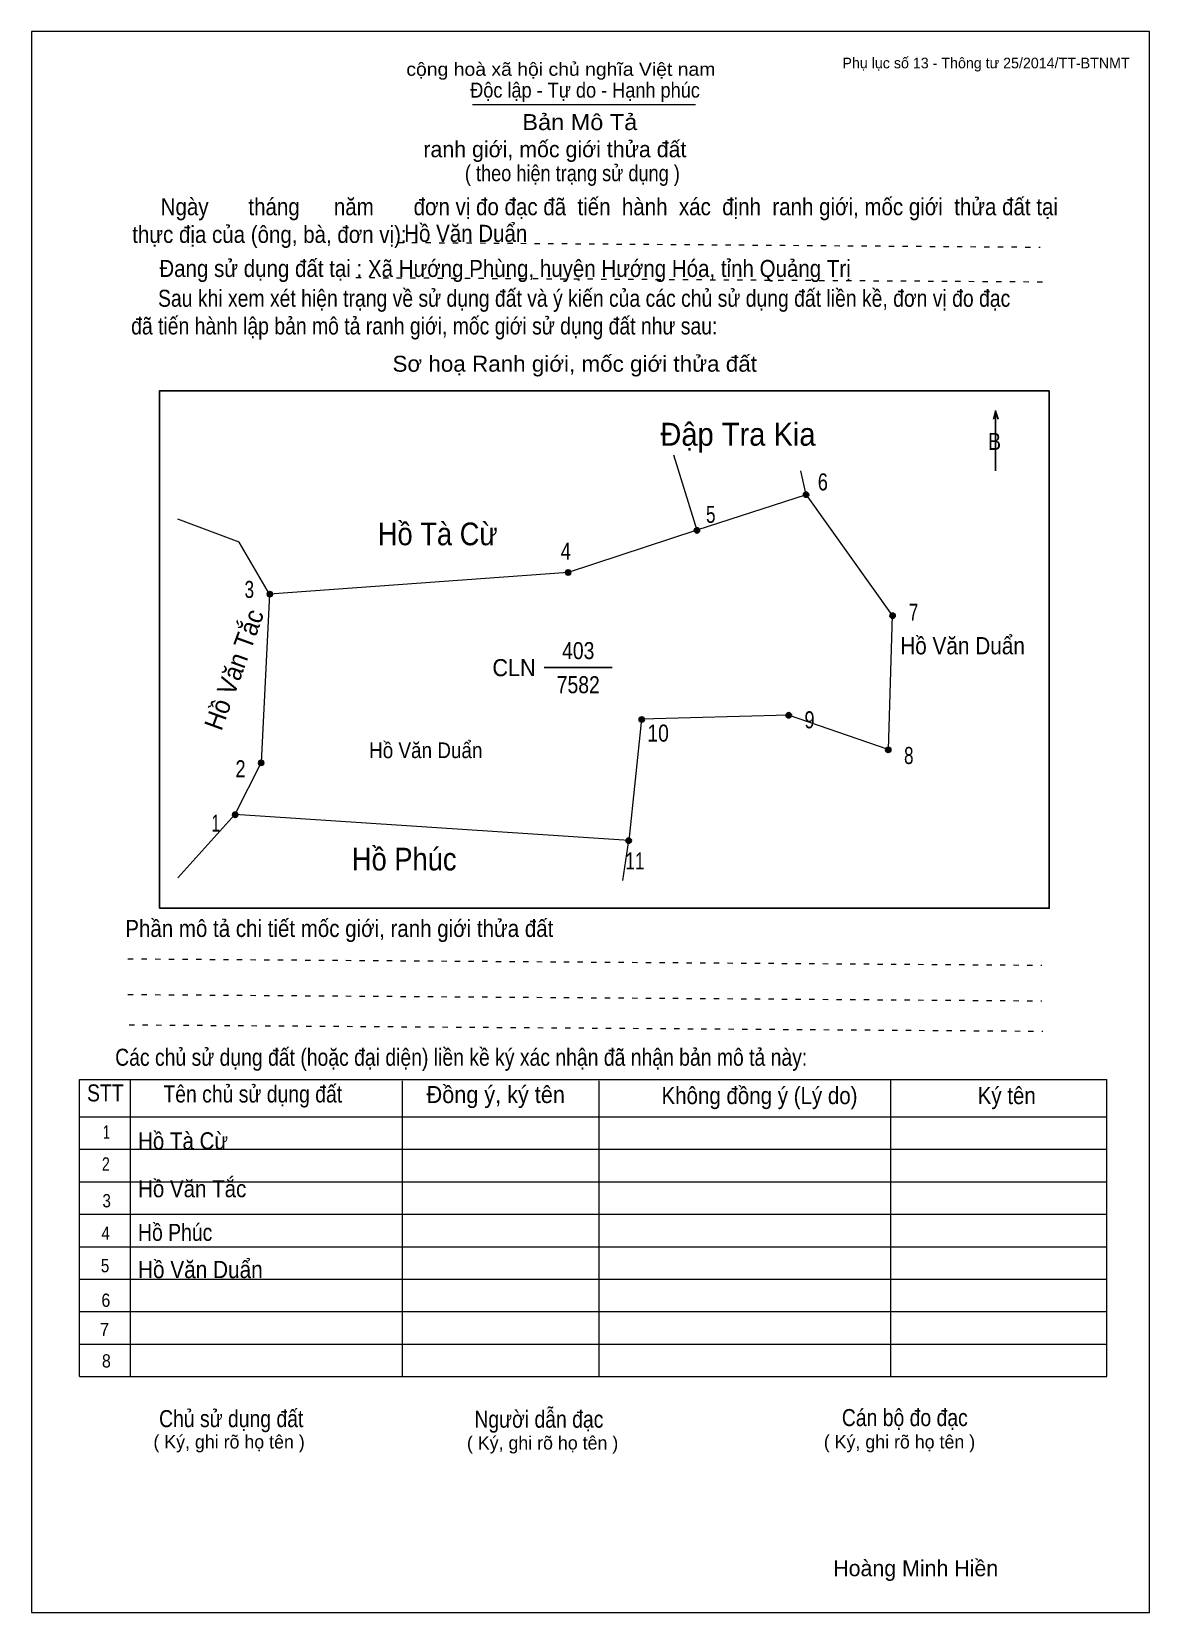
# Model space of a CAD drawing. Header units: centimetres. Extents: x 0 to 21, y 0 to 29.7.
import ezdxf
from ezdxf.enums import TextEntityAlignment as Align

# ---------------------------------------------------------------- set-up
doc = ezdxf.new("R2010")
doc.units = ezdxf.units.CM
doc.header["$LTSCALE"] = 0.13
doc.linetypes.add('DOTTED', pattern=[1.5, 0.3, -1.2])
for name, color, linetype, lineweight in [('1', 7, 'Continuous', 13), ('32', 7, 'Continuous', 25), ('33', 7, 'Continuous', 25), ('61', 7, 'Continuous', 13), ('62', 7, 'Continuous', 13)]:
    doc.layers.add(name, color=color, linetype=linetype, lineweight=lineweight)
for name, color, linetype in [('34', 7, 'Continuous'), ('45', 7, 'Continuous'), ('63', 7, 'Continuous')]:
    doc.layers.add(name, color=color, linetype=linetype)

msp = doc.modelspace()

# ---------------------------------------------------------------- hatches: boundary and pattern name
at = {"layer": '32'}
for points in [[(14.6, 21, 1), (14.5, 21, 1)], [(12.5501, 20.3289, 1), (12.4501, 20.3289, 1)], [(10.1313, 19.5375, 1), (10.0312, 19.5375, 1)], [(4.525, 19.1313, 1), (4.425, 19.1313, 1)], [(16.225, 18.725, 1), (16.125, 18.725, 1)], [(11.5125, 16.775, 1), (11.4125, 16.775, 1)], [(14.275, 16.8562, 1), (14.175, 16.8562, 1)], [(16.1438, 16.2063, 1), (16.0437, 16.2063, 1)], [(4.3625, 15.9625, 1), (4.2625, 15.9625, 1)], [(3.875, 14.9875, 1), (3.775, 14.9875, 1)], [(11.2688, 14.5, 1), (11.1687, 14.5, 1)]]:
    msp.add_hatch(color=256, dxfattribs=at).paths.add_polyline_path(points)

# ---------------------------------------------------------------- linework, layer by layer
at = {"layer": '1'}
msp.add_lwpolyline([(21, 0), (21, 29.7), (0, 29.7), (0, 0)], close=True, dxfattribs=at)
at = {"layer": '32'}
for centre in [(14.55, 21), (12.5001, 20.3289), (10.0813, 19.5375), (4.475, 19.1313), (16.175, 18.725), (11.4625, 16.775), (14.225, 16.8562), (16.0938, 16.2063), (4.3125, 15.9625), (3.825, 14.9875), (11.2188, 14.5)]:
    msp.add_circle(centre, 0.05, dxfattribs=at)
at = {"layer": '33'}
msp.add_line((9.63, 17.75), (10.91, 17.75), dxfattribs=at)
at = {"layer": '61'}
for p, q in [((12.06, 21.75), (12.5, 20.33)), ((14.55, 21), (14.45, 21.45)), ((14.55, 21), (12.5, 20.33)), ((3.82, 14.99), (2.75, 13.8)), ((11.22, 14.5), (3.82, 14.99)), ((11.11, 13.75), (11.22, 14.5))]:
    msp.add_line(p, q, dxfattribs=at)
for points in [[(14.55, 21), (16.17, 18.73), (16.09, 16.21), (14.22, 16.86), (11.46, 16.78), (11.22, 14.5)], [(4.47, 19.13), (3.9, 20.11), (2.75, 20.54)], [(12.5, 20.33), (10.08, 19.54), (4.47, 19.13)], [(4.47, 19.13), (4.31, 15.97), (3.82, 14.99)]]:
    msp.add_lwpolyline(points, dxfattribs=at)
at = {"layer": '62'}
for p, q in [((8.28, 28.33), (12.47, 28.33)), ((0.9, 10.01), (20.2, 10.01)), ((0.9, 4.43), (0.9, 10.01)), ((1.86, 4.43), (1.86, 10.01)), ((6.97, 4.43), (6.97, 9.99)), ((10.66, 4.43), (10.66, 9.99)), ((16.14, 4.43), (16.14, 10.01)), ((20.2, 4.43), (20.2, 10.01)), ((0.9, 9.31), (20.2, 9.31)), ((0.9, 8.7), (20.2, 8.7)), ((0.9, 8.09), (20.2, 8.09)), ((0.9, 7.48), (20.2, 7.48)), ((0.9, 6.87), (20.2, 6.87)), ((0.9, 6.26), (20.2, 6.26)), ((0.9, 5.65), (20.2, 5.65)), ((0.9, 5.04), (20.2, 5.04)), ((0.9, 4.43), (20.2, 4.43))]:
    msp.add_line(p, q, dxfattribs=at)
at = {"layer": '62', "linetype": 'DOTTED'}
for p, q in [((6.89, 25.74), (18.95, 25.65)), ((6.09, 25.08), (19.04, 25)), ((1.81, 12.28), (18.98, 12.16)), ((1.81, 11.61), (18.98, 11.49)), ((1.83, 11.04), (19, 10.92))]:
    msp.add_line(p, q, dxfattribs=at)
at = {"layer": '62', "lineweight": 25}
for p, q in [((18.11, 22.58), (18.11, 21.45)), ((18.11, 22.57), (18.07, 22.42)), ((18.11, 22.57), (18.16, 22.42))]:
    msp.add_line(p, q, dxfattribs=at)
msp.add_lwpolyline([(2.4, 13.23), (19.12, 13.23), (19.12, 22.95), (2.4, 22.95)], close=True, dxfattribs=at)

# ---------------------------------------------------------------- texts
at = {"layer": '32'}
for s, width, p in [('6', 0.8, (14.865, 21.08)), ('5', 0.75, (12.76, 20.47)), ('4', 0.8, (10.035, 19.78)), ('3', 0.75, (4.09, 19.06)), ('7', 0.75, (16.57, 18.63)), ('9', 0.8, (14.615, 16.61)), ('10', 0.85, (11.77, 16.36)), ('8', 0.75, (16.48, 15.94)), ('2', 0.8, (3.925, 15.69)), ('1', 0.65, (3.46, 14.67)), ('11', 0.75, (11.335, 13.96))]:
    msp.add_text(s, height=0.32, dxfattribs=dict(at, width=width)).set_placement(p, align=Align.CENTER)
at = {"layer": '33'}
for s, height, width, p in [('Đập Tra Kia', 0.43, 0.95, (13.27, 21.92)), ('Hồ Tà Cừ', 0.4258, 0.9, (7.63, 20.05)), ('403', 0.32, 0.85, (10.27, 17.91)), ('7582', 0.32, 0.85, (10.27, 17.27)), ('Hồ Phúc', 0.4258, 0.9, (7, 13.94))]:
    msp.add_text(s, height=height, dxfattribs=dict(at, width=width)).set_placement(p, align=Align.CENTER)
at = {"layer": '33', "width": 0.95}
msp.add_text('Hồ Văn Tắc', height=0.3519, rotation=70, dxfattribs=at).set_placement((3.9685, 17.6548), align=Align.CENTER)
msp.add_text('CLN', height=0.32, dxfattribs=at).set_placement((9.47, 17.59), align=Align.RIGHT)
at = {"layer": '34'}
for s, width, p in [('Hồ Văn Duẩn', 0.9, (7, 25.75)), ('Hồ Tà Cừ', 0.9, (2, 8.7)), ('Hồ Văn Tắc', 0.9, (2, 7.8)), ('Hồ Phúc', 0.85, (2, 6.98))]:
    msp.add_text(s, height=0.32, dxfattribs=dict(at, width=width)).set_placement(p)
at = {"layer": '45', "width": 0.9}
for height, p in [(0.3243, (17.49, 18)), (0.2948, (7.405, 16.05)), (0.3243, (3.17, 6.28))]:
    msp.add_text('Hồ Văn Duẩn', height=height, dxfattribs=at).set_placement(p, align=Align.CENTER)
at = {"layer": '62'}
for s, height, width, p in [('cộng hoà xã hội chủ nghĩa Việt nam', 0.2474, 1.1, (7.04, 28.87)), ('Độc lập - Tự do - Hạnh phúc', 0.2828, 0.9, (8.24, 28.46)), ('Bản Mô Tả', 0.3, 1.1, (9.22, 27.85)), ('( theo hiện trạng sử dụng )', 0.3, 0.85, (8.14, 26.89)), ('     Ngày       tháng      năm       đơn vị đo đạc đã  tiến  hành  xác  định  ranh giới, mốc giới  thửa đất tại ', 0.32, 0.9, (1.89, 26.25)), ('thực địa của (ông, bà, đơn vị): ', 0.32, 0.9, (1.89, 25.73)), ('Đang sử dụng đất tại : Xã Hướng Phùng, huyện Hướng Hóa, tỉnh Quảng Trị', 0.32, 0.9, (2.4, 25.09)), ('     Sau khi xem xét hiện trạng về sử dụng đất và ý kiến của các chủ sử dụng đất liền kề, đơn vị đo đạc ', 0.32, 0.85, (1.87, 24.53)), ('đã tiến hành lập bản mô tả ranh giới, mốc giới sử dụng đất như sau:', 0.32, 0.85, (1.87, 24.01)), ('Sơ hoạ Ranh giới, mốc giới thửa đất', 0.3, 1.05, (6.78, 23.31)), ('B', 0.32, 0.85, (17.97, 21.84)), ('Phần mô tả chi tiết mốc giới, ranh giới thửa đất ', 0.32, 0.9, (1.76, 12.69)), ('Các chủ sử dụng đất (hoặc đại diện) liền kề ký xác nhận đã nhận bản mô tả này:', 0.32, 0.85, (1.57, 10.27))]:
    msp.add_text(s, height=height, dxfattribs=dict(at, width=width)).set_placement(p)
msp.add_text('ranh giới, mốc giới thửa đất', height=0.3, dxfattribs=at).set_placement((7.36, 27.34))
for s, height, width, p in [('STT', 0.32, 0.85, (1.385, 9.6)), ('Tên chủ sử dụng đất', 0.32, 0.85, (4.155, 9.58)), ('Đồng ý, ký tên', 0.32, 0.95, (8.72, 9.57)), ('Không đồng ý (Lý do)', 0.32, 0.9, (13.675, 9.55)), ('Ký tên', 0.32, 0.9, (18.32, 9.55)), ('1', 0.25, 0.7, (1.405, 8.9)), ('2', 0.25, 0.8, (1.395, 8.3)), ('3', 0.25, 0.85, (1.41, 7.61)), ('4', 0.25, 0.85, (1.39, 7)), ('5', 0.25, 0.85, (1.38, 6.39)), ('6', 0.25, 0.9, (1.395, 5.74)), ('7', 0.25, 0.95, (1.37, 5.19)), ('8', 0.25, 0.9, (1.405, 4.6)), ('Người dẫn đạc', 0.32, 0.85, (9.53, 3.47)), ('Chủ sử dụng đất', 0.32, 0.85, (3.75, 3.48)), ('Cán bộ đo đạc', 0.32, 0.85, (16.405, 3.5))]:
    msp.add_text(s, height=height, dxfattribs=dict(at, width=width)).set_placement(p, align=Align.CENTER)
for p in [(3.71, 3.08), (9.6, 3.06), (16.305, 3.08)]:
    msp.add_text('( Ký, ghi rõ họ tên )', height=0.25, dxfattribs=at).set_placement(p, align=Align.CENTER)
at = {"layer": '63'}
msp.add_text('Phụ lục số 13 - Thông tư 25/2014/TT-BTNMT', height=0.2, dxfattribs=at).set_placement((20.63, 29.01), align=Align.RIGHT)
msp.add_text('Hoàng Minh Hiền', height=0.3, dxfattribs=at).set_placement((16.61, 0.68), align=Align.CENTER)

doc.saveas('drawing.dxf')
